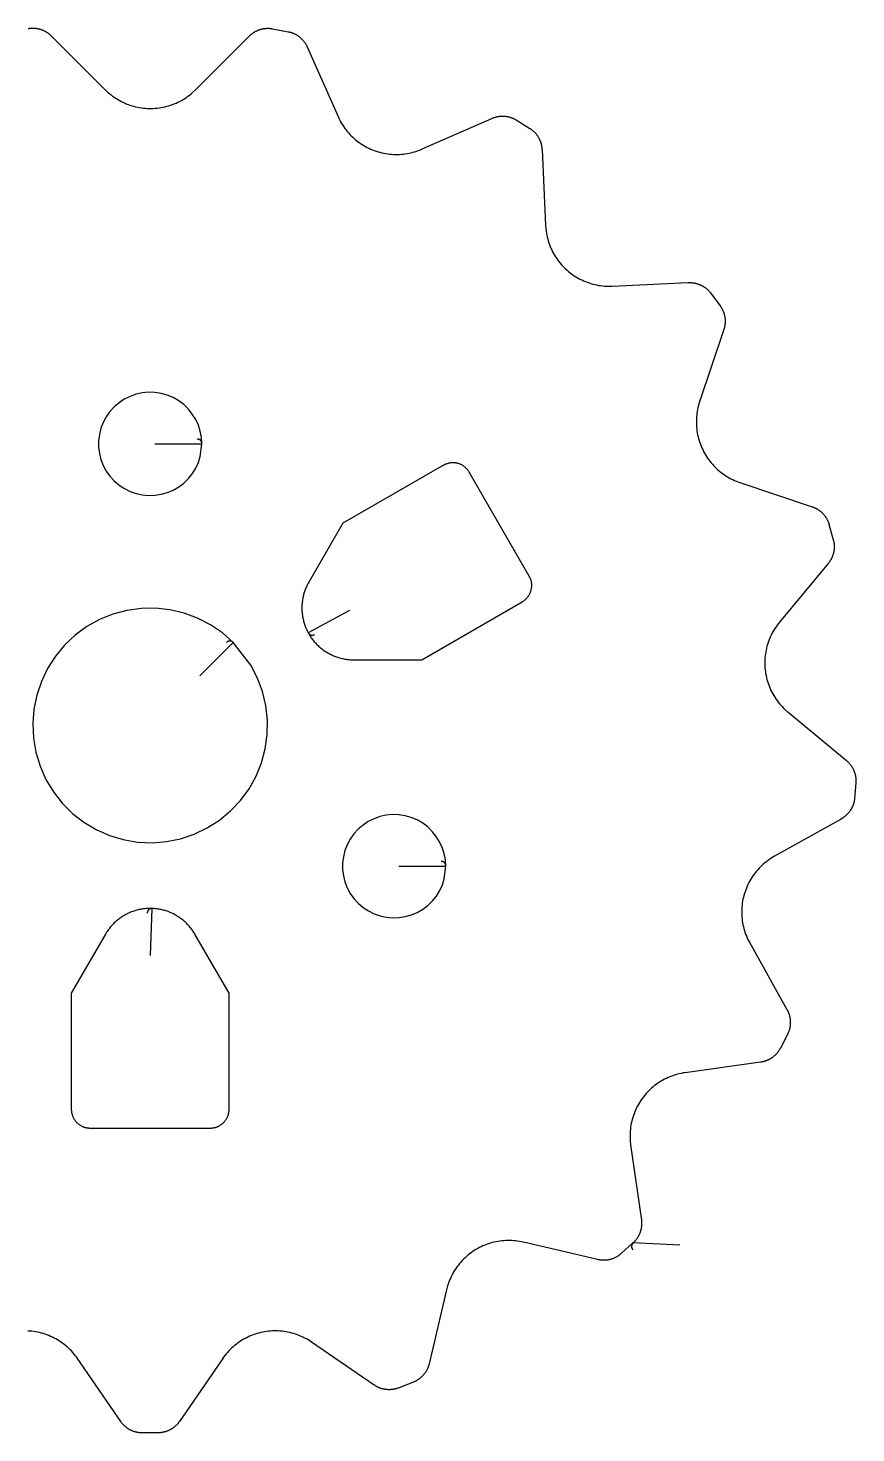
# Model space of a CAD drawing. Extents: x 15 to 767, y 15 to 763.
# Drawn here: x 326 to 767, y 15 to 763 of the extents above; entities that cross this region are included whole.
import ezdxf

# ---------------------------------------------------------------- set-up
doc = ezdxf.new("R2010")
doc.units = 0

msp = doc.modelspace()

# ---------------------------------------------------------------- linework, layer by layer
at = {"layer": 'Layer 0', "color": 5}
for p, q in [((338.100006, 759.299988), (366.799988, 730.599976)), ((414.899994, 730.5), (443.600006, 759.200012)), ((455.899994, 763.099976), (464.299988, 761.5)), ((474.399994, 753.400024), (490.799988, 716.299988)), ((535.599976, 699), (572.700012, 715.299988)), ((585.599976, 714.5), (592.900024, 710)), ((599.400024, 698.799988), (601.299988, 658.299988)), ((636.799988, 625.900024), (677.299988, 627.799988)), ((689.099976, 622.400024), (694.200012, 615.5)), ((696.200012, 602.799988), (683.299988, 564.299988)), ((393.299988, 541.900024), (418.299988, 541.900024)), ((546.900024, 530.5), (493.399994, 499.700012)), ((592.599976, 471.399994), (560.599976, 526.900024)), ((704.799988, 521.299988), (743.200012, 508.399994)), ((493.399994, 499.700012), (475.200012, 468.200012)), ((752.200012, 499.100006), (754.5, 490.799988)), ((751.799988, 478.200012), (725.900024, 447)), ((535.400024, 426.899994), (588.900024, 457.799988)), ((496.899994, 453.200012), (474.899994, 441.299988)), ((417.299988, 418.399994), (435, 436.100006)), ((499.100006, 426.899994), (535.400024, 426.899994)), ((730.299988, 399.100006), (761.5, 373.200012)), ((766.5, 361.299988), (765.799988, 352.799988)), ((758.599976, 342), (723.200012, 322.200012)), ((523.200012, 316.899994), (548.200012, 316.899994)), ((390.899994, 269.399994), (391.799988, 294.399994)), ((367, 280.700012), (348.799988, 249.199997)), ((432.799988, 249.199997), (414.600006, 280.700012)), ((710, 276), (729.799988, 240.600006)), ((348.799988, 249.199997), (348.799988, 187.399994)), ((432.799988, 187.399994), (432.799988, 249.199997)), ((730.200012, 227.600006), (726.299988, 220)), ((715.799988, 212.5), (675.599976, 206.899994)), ((358.799988, 177.399994), (422.799988, 177.399994)), ((646.599976, 168.5), (652.299988, 128.300003)), ((629, 107.300003), (589.5, 116.599998)), ((647.799988, 116.300003), (641.5, 110.5)), ((672.799988, 115.099998), (647.799988, 116.300003)), ((548.599976, 91.300003), (539.299988, 51.799999)), ((510.100006, 40.5), (476.600006, 63.400002)), ((375.100006, 21.1), (352.100006, 54.599998)), ((429.399994, 54.599998), (406.399994, 21.1)), ((530.900024, 42), (522.900024, 38.900002)), ((395, 15), (386.5, 15))]:
    msp.add_line(p, q, dxfattribs=at)
for points in [[(325.800018, 763.200012), (326.05954, 763.242615), (326.319824, 763.280396), (326.58075, 763.313232), (326.842255, 763.341187), (327.104248, 763.364197), (327.366608, 763.382324), (327.629303, 763.395508), (327.892151, 763.403748), (328.155121, 763.407043), (328.418121, 763.405457), (328.68103, 763.398865), (328.943787, 763.38739), (329.206268, 763.370972), (329.468414, 763.349609), (329.730072, 763.323303), (329.991241, 763.292114), (330.25174, 763.256042), (330.511536, 763.215088), (330.770508, 763.16925), (331.028564, 763.118591), (331.285645, 763.063049), (331.541626, 763.002686), (331.796417, 762.937561), (332.049957, 762.867676), (332.302155, 762.792969), (332.552887, 762.713623), (332.802063, 762.629517), (333.049652, 762.540833), (333.295502, 762.447449), (333.539581, 762.349487), (333.781769, 762.246948), (334.022003, 762.139893), (334.260162, 762.02832), (334.496185, 761.912292), (334.730011, 761.79187), (334.961517, 761.667114), (335.190643, 761.538025), (335.417297, 761.404602), (335.641418, 761.266968), (335.862915, 761.125183), (336.081696, 760.979248), (336.297699, 760.829224), (336.510864, 760.675171), (336.7211, 760.517151), (336.928314, 760.355225), (337.132477, 760.189392), (337.333466, 760.019775), (337.53125, 759.846436), (337.725739, 759.669373), (338.104553, 759.304565)], [(443.599976, 759.200012), (443.787598, 759.384155), (443.978638, 759.564697), (444.173035, 759.741638), (444.370728, 759.914917), (444.571625, 760.084473), (444.775696, 760.250183), (444.982819, 760.412048), (445.192963, 760.570007), (445.406006, 760.723999), (445.621918, 760.873962), (445.840607, 761.019836), (446.062012, 761.16156), (446.286011, 761.299133), (446.512573, 761.432434), (446.741608, 761.561462), (446.972992, 761.686218), (447.206696, 761.80658), (447.442627, 761.922546), (447.680695, 762.034058), (447.920776, 762.141052), (448.162872, 762.24353), (448.40683, 762.341492), (448.652588, 762.434814), (448.900055, 762.523499), (449.149139, 762.607544), (449.39975, 762.68689), (449.651825, 762.761475), (449.905243, 762.83136), (450.159912, 762.896484), (450.415771, 762.956787), (450.672729, 763.012268), (450.930695, 763.062927), (451.189545, 763.108765), (451.449219, 763.149719), (451.709595, 763.185791), (451.970642, 763.216919), (452.232178, 763.243225), (452.494202, 763.264526), (452.756561, 763.280945), (453.019196, 763.29248), (453.281982, 763.299011), (453.544861, 763.300659), (453.807709, 763.297363), (454.070465, 763.289124), (454.333008, 763.27594), (454.595276, 763.257813), (454.857147, 763.234802), (455.11853, 763.206848), (455.379333, 763.174011), (455.898895, 763.093689)], [(464.300018, 761.500061), (464.558411, 761.446594), (464.815765, 761.388245), (465.07196, 761.325073), (465.326935, 761.257019), (465.580566, 761.184204), (465.832764, 761.106567), (466.083466, 761.024231), (466.33255, 760.937134), (466.579956, 760.845337), (466.825592, 760.748901), (467.069366, 760.647888), (467.311157, 760.542236), (467.550934, 760.432007), (467.788574, 760.317322), (468.024017, 760.19812), (468.257141, 760.074524), (468.487915, 759.946533), (468.716217, 759.814209), (468.941956, 759.677612), (469.1651, 759.536743), (469.385529, 759.391663), (469.60318, 759.242493), (469.817993, 759.089172), (470.029846, 758.931885), (470.238708, 758.77063), (470.444458, 758.605408), (470.647064, 758.43634), (470.846466, 758.263489), (471.042542, 758.086853), (471.235229, 757.906616), (471.4245, 757.722717), (471.61026, 757.535278), (471.792419, 757.344421), (471.970978, 757.150085), (472.145813, 756.952454), (472.316864, 756.751526), (472.4841, 756.547424), (472.647461, 756.34021), (472.806885, 756.129883), (472.96228, 755.916626), (473.113617, 755.7005), (473.260864, 755.481506), (473.403931, 755.259766), (473.542786, 755.0354), (473.677399, 754.808411), (473.807678, 754.578918), (473.933594, 754.347046), (474.055115, 754.112793), (474.17218, 753.876282), (474.392792, 753.396912)], [(366.799957, 730.599976), (367.551514, 729.871155), (368.325134, 729.16571), (369.120026, 728.484436), (369.935486, 727.82782), (370.770721, 727.196594), (371.624939, 726.59137), (372.497345, 726.012634), (373.387115, 725.460938), (374.293427, 724.936829), (375.215393, 724.440857), (376.152161, 723.973389), (377.102844, 723.534912), (378.066559, 723.125854), (379.042358, 722.746582), (380.029358, 722.397461), (381.026642, 722.078857), (382.033203, 721.790955), (383.048157, 721.53418), (384.070496, 721.308655), (385.099274, 721.114624), (386.133545, 720.952332), (387.172302, 720.821838), (388.2146, 720.723328), (389.259399, 720.656921), (390.305786, 720.622559), (391.352692, 720.620422), (392.3992, 720.650391), (393.444275, 720.712524), (394.486969, 720.806702), (395.526245, 720.932861), (396.561188, 721.090881), (397.590759, 721.280579), (398.614044, 721.501892), (399.630035, 721.754456), (400.637817, 722.038147), (401.636383, 722.3526), (402.624817, 722.697632), (403.602203, 723.072876), (404.567596, 723.477905), (405.520081, 723.912415), (406.458801, 724.375977), (407.382813, 724.868164), (408.29129, 725.388489), (409.18335, 725.936462), (410.058136, 726.511597), (410.914886, 727.113281), (411.752716, 727.741028), (412.570892, 728.394226), (413.368622, 729.072266), (414.899719, 730.500122)], [(490.800018, 716.299988), (491.238953, 715.350403), (491.706879, 714.414795), (492.203339, 713.494019), (492.727905, 712.588928), (493.280029, 711.700378), (493.859192, 710.829224), (494.464874, 709.976318), (495.096497, 709.142395), (495.753448, 708.328308), (496.43512, 707.53479), (497.140869, 706.762573), (497.869995, 706.012451), (498.621857, 705.285095), (499.395752, 704.581238), (500.190887, 703.901428), (501.006561, 703.246399), (501.841949, 702.616821), (502.69635, 702.013184), (503.568878, 701.436096), (504.45874, 700.886108), (505.365082, 700.363708), (506.287048, 699.869446), (507.223785, 699.403748), (508.174408, 698.967102), (509.138, 698.559814), (510.113647, 698.182373), (511.100433, 697.835144), (512.097412, 697.518372), (513.103699, 697.232422), (514.118286, 696.977539), (515.140198, 696.753967), (516.168518, 696.561951), (517.202271, 696.401611), (518.240479, 696.273071), (519.282104, 696.176575), (520.326233, 696.112122), (521.371887, 696.079834), (522.417969, 696.079651), (523.463562, 696.111633), (524.507751, 696.175781), (525.549377, 696.271973), (526.587646, 696.400146), (527.621399, 696.560181), (528.64978, 696.751953), (529.671814, 696.97522), (530.686462, 697.229797), (531.69281, 697.515442), (532.689941, 697.831909), (533.676819, 698.178833), (535.616333, 698.962952)], [(572.700012, 715.299988), (572.941772, 715.404968), (573.185486, 715.50531), (573.43103, 715.601135), (573.678345, 715.692261), (573.927368, 715.778748), (574.177917, 715.860535), (574.429993, 715.937561), (574.683411, 716.009888), (574.938232, 716.077393), (575.194214, 716.140137), (575.451355, 716.197998), (575.709534, 716.251038), (575.968689, 716.299194), (576.228638, 716.342529), (576.489441, 716.38092), (576.750854, 716.414368), (577.012878, 716.442932), (577.275391, 716.466553), (577.538269, 716.485229), (577.801514, 716.498962), (578.064941, 716.507751), (578.328491, 716.511597), (578.592041, 716.510437), (578.85553, 716.504395), (579.118896, 716.493347), (579.381958, 716.477356), (579.644714, 716.45636), (579.907043, 716.430481), (580.168762, 716.399719), (580.429932, 716.363953), (580.690369, 716.323303), (580.949951, 716.277771), (581.208679, 716.227417), (581.46637, 716.172119), (581.723022, 716.112061), (581.978455, 716.047119), (582.232666, 715.977417), (582.485474, 715.902954), (582.736877, 715.82373), (582.986694, 715.739807), (583.234924, 715.651184), (583.481445, 715.557922), (583.726196, 715.460022), (583.968994, 715.357544), (584.2099, 715.250488), (584.448669, 715.138977), (584.685364, 715.022949), (584.9198, 714.902527), (585.151917, 714.777649), (585.609009, 714.515015)], [(592.900024, 709.999939), (593.121216, 709.856445), (593.339661, 709.70874), (593.555298, 709.557007), (593.768005, 709.401184), (593.977722, 709.241394), (594.184387, 709.077698), (594.388, 708.910095), (594.588318, 708.738708), (594.785461, 708.563538), (594.979187, 708.384705), (595.169556, 708.202271), (595.356445, 708.016296), (595.539795, 707.826782), (595.719482, 707.63385), (595.895569, 707.437561), (596.067871, 707.238037), (596.23645, 707.035217), (596.401123, 706.829346), (596.56189, 706.620361), (596.718689, 706.408325), (596.87146, 706.193481), (597.020142, 705.975708), (597.164734, 705.755188), (597.305115, 705.531982), (597.441284, 705.306213), (597.57312, 705.077881), (597.700684, 704.847107), (597.823792, 704.613953), (597.942566, 704.37854), (598.056824, 704.14093), (598.166626, 703.901184), (598.271851, 703.659424), (598.372498, 703.41571), (598.468567, 703.170166), (598.559998, 702.922852), (598.646729, 702.673828), (598.728699, 702.423279), (598.805969, 702.171143), (598.878479, 701.917664), (598.946167, 701.662842), (599.009094, 701.406799), (599.067139, 701.149597), (599.1203, 700.891296), (599.16864, 700.632141), (599.212036, 700.372009), (599.250549, 700.111206), (599.284119, 699.84967), (599.312805, 699.587585), (599.336487, 699.324951), (599.368958, 698.798645)], [(601.299927, 658.300049), (601.365173, 657.255737), (601.462463, 656.213928), (601.591797, 655.175537), (601.75293, 654.141663), (601.94574, 653.113281), (602.170166, 652.091248), (602.425842, 651.076599), (602.712585, 650.070313), (603.03009, 649.073303), (603.378113, 648.086487), (603.756348, 647.110901), (604.164368, 646.147339), (604.601807, 645.196838), (605.068237, 644.260193), (605.563232, 643.338318), (606.086365, 642.432129), (606.637085, 641.542419), (607.214905, 640.670044), (607.819275, 639.815918), (608.449585, 638.980713), (609.105286, 638.165283), (609.785706, 637.370361), (610.490295, 636.596802), (611.218262, 635.845215), (611.969055, 635.116333), (612.741882, 634.41095), (613.536011, 633.729614), (614.350708, 633.072998), (615.185181, 632.441711), (616.038696, 631.836426), (616.9104, 631.257629), (617.7995, 630.705933), (618.705139, 630.181824), (619.626404, 629.685791), (620.562561, 629.218262), (621.512573, 628.779785), (622.475647, 628.370728), (623.450867, 627.991394), (624.437256, 627.642273), (625.433899, 627.323608), (626.43988, 627.035767), (627.454224, 626.778931), (628.476013, 626.553467), (629.504211, 626.359436), (630.537903, 626.197144), (631.576111, 626.066711), (632.617859, 625.968262), (633.662048, 625.901794), (634.707886, 625.867554), (636.80011, 625.895447)], [(677.299988, 627.800049), (677.564087, 627.81073), (677.828308, 627.816467), (678.09259, 627.8172), (678.356812, 627.812988), (678.620972, 627.803772), (678.884888, 627.789551), (679.148438, 627.770386), (679.411682, 627.746277), (679.674316, 627.717163), (679.936401, 627.683167), (680.197815, 627.644165), (680.458435, 627.600281), (680.718201, 627.551453), (680.97699, 627.497742), (681.23468, 627.439209), (681.491272, 627.375793), (681.746582, 627.307556), (682.00061, 627.234497), (682.253174, 627.156738), (682.504211, 627.074158), (682.753662, 626.986877), (683.001465, 626.894897), (683.247437, 626.798279), (683.491577, 626.697021), (683.733765, 626.591187), (683.973877, 626.480835), (684.211914, 626.365967), (684.447693, 626.246582), (684.681213, 626.122803), (684.912354, 625.99469), (685.141052, 625.862183), (685.367188, 625.725403), (685.590698, 625.584412), (685.811523, 625.439209), (686.029602, 625.289856), (686.244812, 625.136414), (686.457031, 624.978943), (686.666321, 624.817505), (686.872498, 624.652161), (687.0755, 624.482971), (687.27533, 624.309937), (687.471802, 624.13324), (687.664917, 623.95282), (687.854614, 623.768799), (688.040833, 623.581238), (688.22345, 623.390198), (688.402466, 623.19574), (688.577759, 622.997925), (688.749268, 622.796875), (689.080811, 622.385193)], [(694.200073, 615.5), (694.353149, 615.287415), (694.502258, 615.072021), (694.647339, 614.853821), (694.78833, 614.632996), (694.92511, 614.409546), (695.057739, 614.183594), (695.186096, 613.9552), (695.310181, 613.724487), (695.429932, 613.491455), (695.545288, 613.256226), (695.65625, 613.01886), (695.762756, 612.779541), (695.864746, 612.538208), (695.962219, 612.294983), (696.055176, 612.050049), (696.143494, 611.803406), (696.227173, 611.555115), (696.306274, 611.305359), (696.380615, 611.054138), (696.450256, 610.801575), (696.515198, 610.547729), (696.575378, 610.292786), (696.630798, 610.036682), (696.681396, 609.779663), (696.727173, 609.521667), (696.768127, 609.262939), (696.80426, 609.003418), (696.835571, 608.743286), (696.861938, 608.482666), (696.883484, 608.221558), (696.900146, 607.960083), (696.911865, 607.698364), (696.918762, 607.436462), (696.920715, 607.174438), (696.917786, 606.912476), (696.909973, 606.650635), (696.897278, 606.388916), (696.879639, 606.127502), (696.857178, 605.866516), (696.829834, 605.605957), (696.797607, 605.345947), (696.760559, 605.086548), (696.718628, 604.827942), (696.671875, 604.57019), (696.620361, 604.313293), (696.564026, 604.057434), (696.50293, 603.802673), (696.437073, 603.549072), (696.366455, 603.296753), (696.211243, 602.796326)], [(418.299988, 541.927551), (418.088165, 545.306763), (417.462677, 548.634338), (416.433014, 551.859863), (415.014801, 554.934326), (413.229492, 557.811279), (411.104187, 560.44696), (408.671082, 562.801575), (405.967072, 564.839294), (403.033142, 566.529297), (399.913788, 567.845886), (396.65625, 568.769226), (393.309967, 569.285217), (389.925629, 569.386108), (386.554535, 569.070313), (383.247772, 568.342712), (380.055542, 567.214172), (377.026154, 565.701965), (374.205566, 563.828918), (371.636566, 561.623413), (369.358032, 559.118958), (367.404541, 556.353516), (365.805695, 553.368896), (364.585754, 550.21051), (363.763184, 546.926086), (363.350464, 543.565491), (363.353851, 540.179626), (363.773285, 536.819885), (364.602448, 533.537109), (365.828705, 530.381104), (367.433502, 527.399719), (369.392548, 524.638184), (371.676086, 522.138306), (374.249512, 519.937988), (377.073822, 518.070557), (380.106232, 516.564392), (383.300751, 515.442322), (386.608948, 514.721252), (389.980652, 514.412231), (393.364807, 514.519897), (396.710083, 515.042603), (399.965759, 515.972473), (403.082458, 517.295349), (406.013, 518.991211), (408.712921, 521.034363), (411.141327, 523.393799), (413.261353, 526.033752), (415.040863, 528.914307), (416.452942, 531.991638), (417.476135, 535.219177), (418.299988, 541.927551)], [(683.299988, 564.299988), (682.986328, 563.302002), (682.703491, 562.294861), (682.451782, 561.279541), (682.231384, 560.256897), (682.04248, 559.227966), (681.885315, 558.193726), (681.760071, 557.155151), (681.666748, 556.11322), (681.60553, 555.068909), (681.576477, 554.023254), (681.579529, 552.977112), (681.614746, 551.931641), (681.682068, 550.887695), (681.781494, 549.846313), (681.912842, 548.808533), (682.076111, 547.775208), (682.270996, 546.747437), (682.497375, 545.726135), (682.755066, 544.71228), (683.043823, 543.706787), (683.363342, 542.710693), (683.713318, 541.724854), (684.093384, 540.750244), (684.503296, 539.787781), (684.942566, 538.838379), (685.410828, 537.902954), (685.907654, 536.982361), (686.432495, 536.077454), (686.984985, 535.189087), (687.564453, 534.318176), (688.17041, 533.465454), (688.802307, 532.631775), (689.459534, 531.817932), (690.141479, 531.024658), (690.847534, 530.252686), (691.576904, 529.502869), (692.329041, 528.775757), (693.103149, 528.072144), (693.898499, 527.392639), (694.714355, 526.737915), (695.549988, 526.108582), (696.404602, 525.505188), (697.277344, 524.928406), (698.167358, 524.378723), (699.073853, 523.856628), (699.996033, 523.362671), (700.932922, 522.897278), (701.883667, 522.460876), (702.847351, 522.053955), (704.809998, 521.329956)], [(418.299988, 541.900024), (418.30191, 541.979004), (418.3013, 542.058044), (418.298248, 542.137024), (418.292664, 542.21582), (418.284607, 542.294434), (418.274078, 542.372742), (418.261047, 542.450684), (418.245605, 542.528198), (418.227692, 542.605164), (418.207397, 542.681519), (418.184662, 542.757202), (418.159576, 542.832092), (418.132111, 542.906189), (418.102325, 542.979431), (418.070251, 543.051636), (418.035919, 543.122803), (417.999329, 543.19281), (417.960571, 543.261719), (417.919647, 543.329285), (417.876617, 543.395569), (417.831512, 543.460449), (417.784393, 543.523865), (417.735291, 543.585754), (417.684235, 543.646118), (417.631317, 543.704773), (417.576569, 543.76178), (417.52005, 543.816956), (417.461823, 543.870422), (417.401917, 543.921936), (417.340424, 543.971558), (417.277405, 544.019226), (417.212921, 544.06488), (417.147003, 544.108459), (417.079742, 544.149963), (417.0112, 544.18927), (416.941467, 544.22644), (416.870605, 544.261353), (416.798645, 544.294067), (416.725708, 544.324463), (416.651855, 544.352539), (416.577148, 544.378235), (416.501648, 544.401611), (416.425446, 544.422546), (416.348633, 544.441101), (416.271301, 544.457214), (416.193451, 544.470886), (416.115234, 544.482056), (416.036713, 544.490784), (415.957916, 544.497009), (415.799988, 544.502014)], [(560.600037, 526.900024), (560.441101, 527.163879), (560.274048, 527.422729), (560.09906, 527.67627), (559.916321, 527.924316), (559.725952, 528.166565), (559.528259, 528.402771), (559.323242, 528.632751), (559.111267, 528.856323), (558.892456, 529.073181), (558.667053, 529.283142), (558.435242, 529.486023), (558.197266, 529.681641), (557.953308, 529.869812), (557.703674, 530.050354), (557.448608, 530.223022), (557.188232, 530.387756), (556.922913, 530.544373), (556.652893, 530.692627), (556.378418, 530.83252), (556.099731, 530.963806), (555.817078, 531.086365), (555.530823, 531.200195), (555.24115, 531.305054), (554.948364, 531.400879), (554.652771, 531.487671), (554.354614, 531.565186), (554.054199, 531.633484), (553.751831, 531.692383), (553.447754, 531.741943), (553.142334, 531.782043), (552.835815, 531.812683), (552.528442, 531.833801), (552.220581, 531.845398), (551.912537, 531.847473), (551.604553, 531.840027), (551.296936, 531.822998), (550.990051, 531.796448), (550.684082, 531.760437), (550.379395, 531.714966), (550.076233, 531.660095), (549.774963, 531.595825), (549.475769, 531.522278), (549.179077, 531.439514), (548.88501, 531.347595), (548.593994, 531.246582), (548.306213, 531.136658), (548.021973, 531.017883), (547.741516, 530.89032), (547.46521, 530.75415), (546.925842, 530.456482)], [(743.200073, 508.400024), (743.449951, 508.314728), (743.698181, 508.224762), (743.944641, 508.130096), (744.189331, 508.030823), (744.432068, 507.926971), (744.672791, 507.818542), (744.911438, 507.705627), (745.147888, 507.588196), (745.382141, 507.466339), (745.614014, 507.340118), (745.843506, 507.209503), (746.070496, 507.074615), (746.294861, 506.935486), (746.516602, 506.792114), (746.735535, 506.644623), (746.951721, 506.493011), (747.164978, 506.337372), (747.375305, 506.177704), (747.58252, 506.01413), (747.786682, 505.84668), (747.98761, 505.675415), (748.185303, 505.500397), (748.379639, 505.321655), (748.570557, 505.139313), (748.758057, 504.953369), (748.941956, 504.763977), (749.122314, 504.571106), (749.29895, 504.374878), (749.471863, 504.175385), (749.641052, 503.972656), (749.806335, 503.766754), (749.967712, 503.5578), (750.125122, 503.345825), (750.278503, 503.13092), (750.427795, 502.913177), (750.572998, 502.692657), (750.713989, 502.469421), (750.850769, 502.243591), (750.983276, 502.015198), (751.111389, 501.784363), (751.235229, 501.551147), (751.354553, 501.315643), (751.469482, 501.077942), (751.579895, 500.838104), (751.685791, 500.596222), (751.787048, 500.352417), (751.883728, 500.10672), (751.975769, 499.859253), (752.06311, 499.610107), (752.223694, 499.107056)], [(754.5, 490.799988), (754.567017, 490.546082), (754.629272, 490.290985), (754.686768, 490.03476), (754.73938, 489.777496), (754.787231, 489.519287), (754.830139, 489.260223), (754.868286, 489.000397), (754.901489, 488.739929), (754.92981, 488.478851), (754.953186, 488.217316), (754.97168, 487.955383), (754.985291, 487.693146), (754.993958, 487.430695), (754.997681, 487.168121), (754.996521, 486.905518), (754.990417, 486.643005), (754.97937, 486.380646), (754.96344, 486.11853), (754.942566, 485.85675), (754.916748, 485.595428), (754.886108, 485.334625), (754.850525, 485.074463), (754.81012, 484.815002), (754.764832, 484.556335), (754.714661, 484.298584), (754.659729, 484.041809), (754.599915, 483.786102), (754.5354, 483.531555), (754.466064, 483.27829), (754.392029, 483.026367), (754.313232, 482.775848), (754.229797, 482.526886), (754.141663, 482.27951), (754.04895, 482.033844), (753.951599, 481.789948), (753.849731, 481.547913), (753.743286, 481.307861), (753.632385, 481.069824), (753.517029, 480.833923), (753.397278, 480.60022), (753.273193, 480.368805), (753.144775, 480.139771), (753.012085, 479.913147), (752.875122, 479.689087), (752.734009, 479.467621), (752.588806, 479.248871), (752.439453, 479.032837), (752.286133, 478.819672), (752.128845, 478.609436), (751.80249, 478.197937)], [(475.199982, 468.200012), (474.930817, 467.719391), (474.671326, 467.233459), (474.4216, 466.742462), (474.181732, 466.246552), (473.951843, 465.745941), (473.731995, 465.240845), (473.522308, 464.731445), (473.322815, 464.217957), (473.133667, 463.700592), (472.954895, 463.179535), (472.78656, 462.655029), (472.628754, 462.127228), (472.481537, 461.596405), (472.344971, 461.062744), (472.219086, 460.526459), (472.103973, 459.987732), (471.999634, 459.446838), (471.906128, 458.903961), (471.823517, 458.359344), (471.751801, 457.813141), (471.69101, 457.265656), (471.641205, 456.717041), (471.602356, 456.167542), (471.574493, 455.617371), (471.557678, 455.066772), (471.551849, 454.51593), (471.557037, 453.965088), (471.573242, 453.414459), (471.600433, 452.864258), (471.638641, 452.314728), (471.687836, 451.766052), (471.747986, 451.218475), (471.819061, 450.672211), (471.901062, 450.127472), (471.993927, 449.584503), (472.097626, 449.043488), (472.212128, 448.504639), (472.337402, 447.968201), (472.473358, 447.434387), (472.619965, 446.903381), (472.777161, 446.375427), (472.944855, 445.850708), (473.123047, 445.329437), (473.311615, 444.811859), (473.510468, 444.298126), (473.719574, 443.788513), (473.938843, 443.283142), (474.168152, 442.782288), (474.40744, 442.286102), (474.915588, 441.308502)], [(588.900024, 457.800018), (589.164124, 457.957214), (589.423279, 458.122437), (589.677246, 458.295532), (589.925781, 458.476288), (590.168701, 458.664612), (590.405701, 458.86026), (590.636597, 459.06308), (590.861206, 459.272858), (591.079285, 459.489441), (591.290588, 459.712585), (591.494995, 459.942108), (591.692261, 460.177795), (591.882263, 460.419373), (592.064697, 460.666687), (592.239502, 460.919464), (592.406494, 461.17749), (592.565552, 461.440491), (592.716431, 461.708252), (592.859009, 461.980499), (592.993225, 462.256989), (593.118896, 462.537445), (593.235962, 462.821625), (593.344177, 463.109253), (593.443604, 463.400085), (593.534058, 463.693817), (593.615479, 463.990173), (593.687805, 464.288879), (593.750916, 464.589661), (593.80481, 464.892242), (593.849426, 465.19632), (593.884644, 465.501648), (593.910522, 465.807892), (593.927063, 466.114777), (593.934143, 466.422028), (593.931824, 466.72937), (593.920105, 467.036469), (593.898987, 467.343079), (593.868469, 467.648895), (593.828613, 467.953644), (593.779419, 468.257019), (593.721008, 468.558777), (593.65332, 468.858551), (593.576538, 469.156158), (593.490662, 469.451233), (593.395752, 469.743561), (593.291992, 470.032867), (593.179382, 470.318817), (593.058044, 470.601196), (592.928162, 470.879761), (592.643127, 471.424255)], [(435, 436.100037), (429.233307, 441.196686), (422.884033, 445.546051), (416.04837, 449.082184), (408.829987, 451.751526), (401.338287, 453.51355), (393.686829, 454.341583), (385.991608, 454.223053), (378.369293, 453.15979), (370.935394, 451.167877), (363.802643, 448.277557), (357.079132, 444.532562), (350.866791, 439.989746), (345.259796, 434.717926), (340.34314, 428.797028), (336.191376, 422.316833), (332.867401, 415.375519), (330.421661, 408.078369), (328.891174, 400.53595), (328.299133, 392.86261), (328.654572, 385.174713), (329.952057, 377.588745), (332.171967, 370.219696), (335.280579, 363.179352), (339.230835, 356.574341), (343.962799, 350.504852), (349.404785, 345.062866), (355.474274, 340.330872), (362.079285, 336.380615), (369.11969, 333.272003), (376.488708, 331.052094), (384.074707, 329.754608), (391.762634, 329.39917), (399.435974, 329.991211), (406.978394, 331.521698), (414.275574, 333.967499), (421.216888, 337.291473), (427.697113, 341.443268), (433.618011, 346.359924), (438.889801, 351.966949), (443.432617, 358.179321), (447.177582, 364.902832), (450.067932, 372.035614), (452.059814, 379.469543), (453.123047, 387.091888), (453.241547, 394.787109), (452.413452, 402.438568), (450.651398, 409.930298), (447.982056, 417.148682), (444.445862, 423.984314), (435, 436.100037)], [(725.899963, 447), (725.240051, 446.184723), (724.605652, 445.349487), (723.997253, 444.495056), (723.415527, 443.622314), (722.861023, 442.732025), (722.334167, 441.825043), (721.835571, 440.902283), (721.365723, 439.964569), (720.924927, 439.012787), (720.513733, 438.047882), (720.132507, 437.07077), (719.781555, 436.082336), (719.461304, 435.083588), (719.171997, 434.075409), (718.913879, 433.058777), (718.687256, 432.034698), (718.49231, 431.00412), (718.329285, 429.967987), (718.198242, 428.927338), (718.099365, 427.883148), (718.032715, 426.836395), (717.998413, 425.788086), (717.99646, 424.739227), (718.026855, 423.690796), (718.089539, 422.643829), (718.184509, 421.599243), (718.311646, 420.558136), (718.470825, 419.521393), (718.661865, 418.490082), (718.884705, 417.465149), (719.138977, 416.447601), (719.4245, 415.438324), (719.741028, 414.438385), (720.088257, 413.448639), (720.465881, 412.470093), (720.873474, 411.503662), (721.310608, 410.550262), (721.777039, 409.610809), (722.272156, 408.686157), (722.795593, 407.777222), (723.346802, 406.884857), (723.925232, 406.009949), (724.530396, 405.153259), (725.161682, 404.315643), (725.818542, 403.497894), (726.500244, 402.700806), (727.206238, 401.92511), (727.935791, 401.17157), (728.688293, 400.440887), (730.259033, 399.050812)], [(435.000031, 436.100006), (434.943756, 436.154572), (434.885803, 436.207397), (434.826263, 436.258423), (434.765198, 436.307556), (434.702606, 436.354797), (434.638641, 436.400116), (434.573273, 436.44342), (434.506622, 436.48468), (434.438721, 436.523895), (434.369629, 436.560974), (434.299469, 436.595917), (434.228241, 436.628693), (434.156036, 436.659241), (434.082916, 436.687592), (434.008972, 436.713623), (433.934265, 436.737396), (433.858856, 436.75885), (433.782837, 436.777985), (433.706238, 436.794739), (433.629181, 436.809174), (433.551697, 436.821198), (433.473907, 436.830811), (433.395813, 436.838043), (433.317566, 436.842865), (433.239197, 436.845306), (433.160797, 436.845306), (433.082458, 436.842865), (433.004181, 436.838043), (432.926117, 436.830811), (432.848328, 436.821198), (432.770844, 436.809143), (432.693787, 436.794739), (432.617188, 436.777985), (432.541168, 436.75885), (432.465759, 436.737396), (432.391022, 436.713623), (432.317078, 436.687561), (432.243988, 436.659241), (432.171783, 436.628693), (432.100555, 436.595917), (432.030365, 436.560974), (431.961304, 436.523895), (431.893402, 436.48468), (431.826752, 436.44342), (431.761383, 436.400116), (431.697388, 436.354797), (431.634827, 436.307556), (431.573761, 436.258423), (431.514221, 436.207397), (431.399994, 436.100006)], [(474.899994, 441.299988), (474.937988, 441.232819), (474.978027, 441.16684), (475.020111, 441.102112), (475.064148, 441.038727), (475.110107, 440.976715), (475.157959, 440.916168), (475.207642, 440.857117), (475.259125, 440.799622), (475.312378, 440.743744), (475.36731, 440.689514), (475.423889, 440.637024), (475.482056, 440.586273), (475.541748, 440.537354), (475.602936, 440.490326), (475.665527, 440.44516), (475.729492, 440.401978), (475.794739, 440.360748), (475.861237, 440.321564), (475.928925, 440.284454), (475.997681, 440.249451), (476.067535, 440.216553), (476.138336, 440.185852), (476.210052, 440.157349), (476.282623, 440.131042), (476.355957, 440.106995), (476.429993, 440.085205), (476.504669, 440.065735), (476.579926, 440.048553), (476.65567, 440.033691), (476.731842, 440.021179), (476.80835, 440.011017), (476.885132, 440.003204), (476.962128, 439.997772), (477.039246, 439.99472), (477.116425, 439.994049), (477.193573, 439.995728), (477.27066, 439.999817), (477.347565, 440.006256), (477.424255, 440.015045), (477.50061, 440.026215), (477.576599, 440.039734), (477.652161, 440.055573), (477.727173, 440.07373), (477.801575, 440.094208), (477.875336, 440.116943), (477.948364, 440.141937), (478.020569, 440.169189), (478.091919, 440.198639), (478.162323, 440.230286), (478.300018, 440.299988)], [(474.900024, 441.299988), (475.181427, 440.792999), (475.473419, 440.292053), (475.775909, 439.797394), (476.088776, 439.309204), (476.411835, 438.827698), (476.744995, 438.353119), (477.088043, 437.885651), (477.440887, 437.425537), (477.803345, 436.972961), (478.175262, 436.528107), (478.556458, 436.091187), (478.946808, 435.662415), (479.346069, 435.241943), (479.75412, 434.829987), (480.170746, 434.426697), (480.595795, 434.032318), (481.029022, 433.646942), (481.470306, 433.270813), (481.919403, 432.904022), (482.376129, 432.546814), (482.840302, 432.19931), (483.311676, 431.861633), (483.79007, 431.533966), (484.275238, 431.216492), (484.766998, 430.909271), (485.265137, 430.612488), (485.769409, 430.326263), (486.279602, 430.050751), (486.795471, 429.786011), (487.316833, 429.532227), (487.843384, 429.28949), (488.374969, 429.057892), (488.911316, 428.837524), (489.452148, 428.62854), (489.997284, 428.430969), (490.546478, 428.244965), (491.099457, 428.070526), (491.656006, 427.907806), (492.21582, 427.756836), (492.778717, 427.617706), (493.344421, 427.490479), (493.912659, 427.375183), (494.483246, 427.271881), (495.055847, 427.180634), (495.630249, 427.101471), (496.206177, 427.034424), (496.783417, 426.979523), (497.361664, 426.936798), (497.940704, 426.906281), (499.100006, 426.881836)], [(761.5, 373.200012), (761.700439, 373.030029), (761.897705, 372.856323), (762.091553, 372.678894), (762.282104, 372.497864), (762.469177, 372.313232), (762.65271, 372.125122), (762.832642, 371.933594), (763.008972, 371.738678), (763.18158, 371.540466), (763.350403, 371.33905), (763.515381, 371.134491), (763.676514, 370.926819), (763.833618, 370.716156), (763.986755, 370.502563), (764.135864, 370.286133), (764.280823, 370.066895), (764.421631, 369.844971), (764.558228, 369.620453), (764.690552, 369.393372), (764.818542, 369.163818), (764.9422, 368.931915), (765.061462, 368.697693), (765.17627, 368.461273), (765.286621, 368.222748), (765.392395, 367.982147), (765.493652, 367.739624), (765.590271, 367.495209), (765.682312, 367.249023), (765.769653, 367.00116), (765.852295, 366.751648), (765.930237, 366.500641), (766.003357, 366.24823), (766.071777, 365.994446), (766.135376, 365.739441), (766.194092, 365.483276), (766.248047, 365.226044), (766.297058, 364.967834), (766.341248, 364.708771), (766.380493, 364.448883), (766.414856, 364.188324), (766.444214, 363.927155), (766.46875, 363.665466), (766.488281, 363.403381), (766.502869, 363.140961), (766.512451, 362.878326), (766.517151, 362.61554), (766.516846, 362.352722), (766.511597, 362.089966), (766.501343, 361.827332), (766.466003, 361.302917)], [(765.800049, 352.799988), (765.769165, 352.537384), (765.733398, 352.275421), (765.692627, 352.014191), (765.646912, 351.753754), (765.596313, 351.494263), (765.540771, 351.235748), (765.480408, 350.978333), (765.415161, 350.722107), (765.345093, 350.467163), (765.270203, 350.213593), (765.190552, 349.961456), (765.106079, 349.710907), (765.016968, 349.461975), (764.923096, 349.214783), (764.824646, 348.969421), (764.721497, 348.725952), (764.613831, 348.484497), (764.501526, 348.245087), (764.384827, 348.007874), (764.26355, 347.772888), (764.137939, 347.540253), (764.007935, 347.310028), (763.873535, 347.082306), (763.734924, 346.857178), (763.592041, 346.634674), (763.445007, 346.414948), (763.293823, 346.198029), (763.13855, 345.984009), (762.979309, 345.772949), (762.81604, 345.564972), (762.648926, 345.360107), (762.477905, 345.158417), (762.303162, 344.960022), (762.124695, 344.764954), (761.942505, 344.573303), (761.756775, 344.385132), (761.567505, 344.2005), (761.374817, 344.01947), (761.178711, 343.842133), (760.979248, 343.668549), (760.776611, 343.498749), (760.57074, 343.332794), (760.361816, 343.170807), (760.14978, 343.012756), (759.934875, 342.858765), (759.717102, 342.708862), (759.49646, 342.56311), (759.273193, 342.42157), (759.047241, 342.284241), (758.587708, 342.022552)], [(548.200012, 316.92749), (547.988159, 320.306702), (547.362732, 323.634277), (546.333069, 326.859772), (544.914856, 329.934296), (543.129517, 332.811218), (541.004211, 335.44693), (538.571106, 337.801514), (535.867126, 339.839233), (532.933228, 341.529236), (529.813843, 342.845856), (526.556335, 343.769196), (523.210022, 344.285217), (519.825684, 344.386078), (516.45459, 344.070313), (513.147827, 343.342651), (509.955597, 342.214172), (506.926208, 340.701935), (504.105621, 338.828888), (501.536591, 336.623413), (499.258057, 334.118958), (497.304565, 331.353485), (495.70575, 328.368927), (494.485779, 325.21048), (493.663208, 321.926086), (493.250488, 318.565491), (493.253876, 315.179626), (493.673309, 311.819855), (494.502441, 308.537109), (495.728729, 305.381104), (497.333527, 302.39975), (499.292542, 299.638184), (501.57608, 297.138275), (504.149506, 294.937958), (506.973846, 293.070557), (510.006226, 291.564392), (513.200745, 290.442261), (516.508911, 289.721222), (519.880676, 289.412201), (523.264832, 289.519867), (526.610046, 290.042572), (529.865723, 290.972412), (532.982483, 292.295288), (535.913025, 293.99115), (538.612915, 296.034302), (541.041321, 298.393738), (543.161377, 301.033722), (544.940857, 303.914215), (546.352966, 306.991577), (547.37616, 310.219147), (548.200012, 316.92749)], [(723.200012, 322.200012), (722.293213, 321.677795), (721.402954, 321.12793), (720.530029, 320.550903), (719.675293, 319.947235), (718.839539, 319.317566), (718.023621, 318.662445), (717.22821, 317.982513), (716.454163, 317.278412), (715.702087, 316.550812), (714.972839, 315.800385), (714.267029, 315.027863), (713.585327, 314.233978), (712.928467, 313.419464), (712.296936, 312.585114), (711.691406, 311.731689), (711.112427, 310.860046), (710.560608, 309.970978), (710.036438, 309.065369), (709.540344, 308.144012), (709.072876, 307.207825), (708.634521, 306.25769), (708.225586, 305.294495), (707.846497, 304.319183), (707.49762, 303.332642), (707.179321, 302.335846), (706.891846, 301.329681), (706.635498, 300.315186), (706.410461, 299.293243), (706.217102, 298.264862), (706.05542, 297.231018), (705.92572, 296.192719), (705.828003, 295.150879), (705.762451, 294.106537), (705.729065, 293.060669), (705.727905, 292.014252), (705.758972, 290.968323), (705.822266, 289.923828), (705.917664, 288.881775), (706.045105, 287.84317), (706.204468, 286.80899), (706.395569, 285.780182), (706.618347, 284.757751), (706.872437, 283.742676), (707.157715, 282.735901), (707.473816, 281.738403), (707.820496, 280.751099), (708.197449, 279.774933), (708.604248, 278.810852), (709.040527, 277.859741), (710, 276)], [(548.200012, 316.899994), (548.201965, 316.979004), (548.201355, 317.058014), (548.198303, 317.136963), (548.192688, 317.21579), (548.184631, 317.294403), (548.174133, 317.372711), (548.161133, 317.450653), (548.14563, 317.528137), (548.127747, 317.605103), (548.107422, 317.681488), (548.084717, 317.757172), (548.059631, 317.832092), (548.032166, 317.906189), (548.00238, 317.97937), (547.970276, 318.051605), (547.935974, 318.122772), (547.899414, 318.19281), (547.860657, 318.261688), (547.819702, 318.329285), (547.776672, 318.395538), (547.731567, 318.460419), (547.684448, 318.523865), (547.635315, 318.585754), (547.58429, 318.646088), (547.531372, 318.704773), (547.476624, 318.761749), (547.420105, 318.816986), (547.361877, 318.870392), (547.301941, 318.921936), (547.240479, 318.971558), (547.177429, 319.019226), (547.112976, 319.06488), (547.047058, 319.108459), (546.979797, 319.149933), (546.911255, 319.18927), (546.841492, 319.22644), (546.77063, 319.261383), (546.698669, 319.294067), (546.625732, 319.324463), (546.55188, 319.352539), (546.477173, 319.378265), (546.401672, 319.401611), (546.3255, 319.422577), (546.248657, 319.441101), (546.171326, 319.457214), (546.093506, 319.470886), (546.015259, 319.482086), (545.936707, 319.490784), (545.857971, 319.497009), (545.700012, 319.502014)], [(391.799988, 294.399963), (391.216553, 294.415009), (390.632904, 294.417633), (390.049377, 294.407898), (389.466156, 294.385803), (388.883545, 294.351349), (388.301788, 294.304504), (387.721161, 294.245361), (387.141907, 294.17392), (386.564301, 294.09021), (385.988617, 293.994263), (385.41507, 293.886139), (384.843964, 293.765869), (384.275543, 293.633514), (383.710052, 293.489136), (383.147736, 293.332794), (382.588867, 293.164551), (382.033722, 292.984497), (381.482483, 292.792725), (380.935455, 292.589294), (380.392853, 292.374298), (379.854919, 292.147858), (379.32193, 291.910065), (378.794098, 291.661011), (378.271698, 291.400818), (377.754883, 291.129608), (377.243958, 290.847504), (376.739136, 290.554626), (376.240631, 290.251099), (375.748688, 289.937073), (375.263489, 289.612701), (374.785309, 289.278076), (374.314301, 288.933411), (373.850739, 288.578827), (373.394775, 288.214508), (372.946655, 287.840576), (372.506561, 287.457245), (372.074707, 287.064667), (371.651276, 286.662994), (371.23645, 286.252441), (370.830414, 285.833191), (370.43338, 285.405426), (370.045502, 284.96933), (369.666962, 284.525116), (369.297913, 284.072968), (368.938568, 283.613068), (368.58902, 283.145691), (368.249481, 282.67099), (367.920074, 282.189178), (367.600983, 281.700531), (366.994171, 280.703369)], [(391.799988, 294.399963), (391.721893, 294.398804), (391.643829, 294.395294), (391.565948, 294.389435), (391.488251, 294.381226), (391.410858, 294.370697), (391.333801, 294.357849), (391.257172, 294.342682), (391.18103, 294.325226), (391.105438, 294.305481), (391.030487, 294.283508), (390.956238, 294.259247), (390.882721, 294.232788), (390.810059, 294.204163), (390.738281, 294.173309), (390.66745, 294.14035), (390.597656, 294.105286), (390.528961, 294.068115), (390.461395, 294.0289), (390.39502, 293.987701), (390.329926, 293.944489), (390.266174, 293.899353), (390.203796, 293.852325), (390.142853, 293.803467), (390.083435, 293.752777), (390.025543, 293.700317), (389.969238, 293.646149), (389.914612, 293.590332), (389.861664, 293.532867), (389.810486, 293.473877), (389.761108, 293.41333), (389.713562, 293.351349), (389.667908, 293.287994), (389.624146, 293.223267), (389.582367, 293.157257), (389.542603, 293.090027), (389.504883, 293.021606), (389.469208, 292.952118), (389.435638, 292.881592), (389.404205, 292.810059), (389.374969, 292.73764), (389.34787, 292.664368), (389.323029, 292.590302), (389.300385, 292.515533), (389.280029, 292.440125), (389.261932, 292.364136), (389.246124, 292.287628), (389.232635, 292.210693), (389.221466, 292.133362), (389.212616, 292.055756), (389.201904, 291.899902)], [(414.600006, 280.699982), (414.322357, 281.168091), (414.035461, 281.630646), (413.739502, 282.087433), (413.43457, 282.538269), (413.120758, 282.982971), (412.798248, 283.421417), (412.467102, 283.853363), (412.127472, 284.278687), (411.77948, 284.697205), (411.423309, 285.108765), (411.059052, 285.513184), (410.686859, 285.910309), (410.306885, 286.300018), (409.919281, 286.682129), (409.5242, 287.056488), (409.121765, 287.422943), (408.712189, 287.781403), (408.295593, 288.131653), (407.872131, 288.473633), (407.442017, 288.807129), (407.005371, 289.13208), (406.562378, 289.448303), (406.11322, 289.755737), (405.658081, 290.054199), (405.197113, 290.343597), (404.73053, 290.62381), (404.258484, 290.894775), (403.781158, 291.156311), (403.298767, 291.408386), (402.811462, 291.650848), (402.319458, 291.883606), (401.822968, 292.106598), (401.322144, 292.319733), (400.81723, 292.522919), (400.30838, 292.716095), (399.795807, 292.899139), (399.279694, 293.071991), (398.760284, 293.23465), (398.237762, 293.386963), (397.712311, 293.5289), (397.184174, 293.660461), (396.653503, 293.781494), (396.120575, 293.892059), (395.585541, 293.992035), (395.048676, 294.08139), (394.510101, 294.160126), (393.970093, 294.22818), (393.428864, 294.285553), (392.886566, 294.332184), (391.799744, 294.39328)], [(729.799988, 240.600006), (729.928467, 240.367798), (730.05249, 240.133194), (730.171997, 239.896286), (730.287109, 239.657166), (730.397583, 239.415909), (730.503479, 239.172607), (730.604797, 238.927322), (730.701416, 238.680191), (730.793396, 238.431259), (730.880554, 238.180634), (730.963013, 237.928406), (731.04071, 237.674652), (731.113525, 237.419479), (731.181519, 237.162979), (731.244629, 236.905228), (731.302856, 236.646332), (731.356201, 236.386383), (731.404602, 236.125473), (731.448059, 235.863678), (731.486511, 235.60112), (731.52002, 235.337891), (731.548523, 235.074051), (731.572083, 234.809738), (731.590576, 234.545013), (731.604065, 234.279999), (731.612549, 234.014771), (731.615967, 233.74942), (731.61438, 233.48407), (731.607788, 233.218781), (731.596191, 232.953674), (731.579529, 232.688828), (731.557861, 232.424347), (731.53125, 232.160324), (731.499573, 231.896866), (731.462952, 231.634033), (731.421387, 231.371948), (731.374817, 231.110703), (731.323303, 230.850388), (731.266907, 230.59108), (731.205627, 230.332901), (731.139404, 230.075912), (731.068359, 229.820236), (730.992493, 229.565948), (730.911865, 229.313141), (730.826416, 229.061905), (730.736206, 228.812332), (730.641357, 228.564514), (730.541809, 228.318542), (730.437561, 228.074493), (730.215393, 227.592529)], [(726.299988, 220), (726.177979, 219.767136), (726.051697, 219.536606), (725.921082, 219.308487), (725.786194, 219.08284), (725.647156, 218.859756), (725.503906, 218.639313), (725.356628, 218.4216), (725.205261, 218.20668), (725.049866, 217.994629), (724.890564, 217.785522), (724.727356, 217.579437), (724.560364, 217.376434), (724.389587, 217.176605), (724.215027, 216.979996), (724.036926, 216.786697), (723.855164, 216.596756), (723.669922, 216.410263), (723.481201, 216.227264), (723.289063, 216.047836), (723.093628, 215.872025), (722.894958, 215.699905), (722.693054, 215.53154), (722.488037, 215.366974), (722.280029, 215.206284), (722.069031, 215.049515), (721.855103, 214.896729), (721.638367, 214.747955), (721.418884, 214.603287), (721.196716, 214.462738), (720.971985, 214.32637), (720.744751, 214.194244), (720.515015, 214.066376), (720.28302, 213.942856), (720.048706, 213.823685), (719.812195, 213.708923), (719.573608, 213.598602), (719.332947, 213.492767), (719.090393, 213.391464), (718.845947, 213.294724), (718.599731, 213.20256), (718.351868, 213.115036), (718.102417, 213.03215), (717.85144, 212.953964), (717.59906, 212.880478), (717.345337, 212.811737), (717.090332, 212.747757), (716.834229, 212.688568), (716.577026, 212.634171), (716.318848, 212.584595), (715.799988, 212.5)], [(675.599976, 206.899994), (674.564392, 206.739273), (673.534302, 206.546738), (672.510559, 206.322586), (671.494263, 206.067001), (670.486328, 205.780228), (669.487671, 205.46257), (668.499268, 205.114304), (667.522034, 204.735764), (666.556946, 204.327316), (665.604919, 203.889328), (664.666809, 203.422241), (663.74353, 202.926483), (662.835938, 202.402527), (661.944946, 201.850876), (661.07135, 201.272049), (660.216003, 200.66658), (659.3797, 200.035065), (658.563232, 199.378098), (657.767395, 198.696304), (656.99292, 197.990326), (656.24054, 197.260818), (655.510986, 196.508499), (654.804932, 195.73407), (654.123108, 194.938263), (653.466125, 194.121826), (652.834534, 193.285568), (652.229004, 192.430237), (651.650146, 191.556671), (651.09845, 190.665695), (650.574463, 189.758148), (650.078613, 188.8349), (649.61145, 187.89682), (649.173462, 186.944794), (648.764954, 185.979736), (648.386353, 185.002548), (648.038025, 184.014175), (647.720276, 183.015533), (647.433472, 182.007599), (647.177856, 180.991287), (646.953613, 179.967606), (646.761047, 178.937485), (646.60022, 177.901932), (646.471436, 176.861923), (646.374695, 175.818436), (646.310181, 174.772461), (646.277832, 173.725006), (646.277832, 172.677048), (646.310059, 171.629578), (646.374573, 170.583603), (646.599976, 168.5)], [(348.799988, 187.399994), (348.804718, 187.092041), (348.81897, 186.784378), (348.842651, 186.47731), (348.875793, 186.171112), (348.918335, 185.866074), (348.970245, 185.5625), (349.031494, 185.260666), (349.10202, 184.960861), (349.181732, 184.663376), (349.270569, 184.368469), (349.368439, 184.076447), (349.47525, 183.787582), (349.590942, 183.502136), (349.715332, 183.220398), (349.848358, 182.942612), (349.989868, 182.669067), (350.13974, 182.400009), (350.297821, 182.135681), (350.463959, 181.876358), (350.638, 181.622269), (350.819794, 181.373657), (351.009186, 181.130768), (351.205933, 180.893814), (351.409882, 180.663055), (351.62085, 180.43866), (351.838623, 180.220886), (352.063019, 180.009918), (352.293793, 179.805954), (352.530731, 179.609192), (352.773621, 179.41983), (353.022247, 179.238037), (353.276337, 179.06398), (353.535645, 178.897827), (353.799957, 178.739746), (354.069031, 178.589874), (354.34259, 178.448364), (354.620361, 178.315353), (354.9021, 178.190948), (355.187561, 178.075272), (355.47641, 177.96846), (355.768433, 177.870575), (356.063324, 177.781738), (356.36084, 177.702026), (356.660645, 177.631516), (356.962463, 177.570267), (357.266052, 177.518341), (357.571075, 177.4758), (357.877289, 177.442657), (358.184357, 177.418961), (358.799988, 177.399994)], [(422.799988, 177.399994), (423.108124, 177.404739), (423.415985, 177.418991), (423.723267, 177.442703), (424.029663, 177.475891), (424.334869, 177.518494), (424.638641, 177.57048), (424.940674, 177.631805), (425.240631, 177.702408), (425.5383, 177.782227), (425.833374, 177.87117), (426.12558, 177.969162), (426.414612, 178.076126), (426.700195, 178.191925), (426.982086, 178.316483), (427.26001, 178.449677), (427.533691, 178.591354), (427.802887, 178.741409), (428.067322, 178.899673), (428.326752, 179.066025), (428.580933, 179.240295), (428.82962, 179.422302), (429.072571, 179.611893), (429.309601, 179.808884), (429.540436, 180.013077), (429.764832, 180.224289), (429.982666, 180.442322), (430.193634, 180.666946), (430.397614, 180.89798), (430.59436, 181.135193), (430.783691, 181.378342), (430.965454, 181.627213), (431.139465, 181.881577), (431.305573, 182.141174), (431.463562, 182.405762), (431.613342, 182.67511), (431.754761, 182.948929), (431.887665, 183.226974), (432.011932, 183.509003), (432.127472, 183.794708), (432.234131, 184.083847), (432.331848, 184.376129), (432.420502, 184.67128), (432.5, 184.96904), (432.570313, 185.269089), (432.631348, 185.571167), (432.683014, 185.874985), (432.725311, 186.180252), (432.758179, 186.486679), (432.781616, 186.793976), (432.799988, 187.409988)], [(652.300049, 128.300003), (652.331299, 128.039536), (652.357666, 127.778534), (652.37915, 127.517082), (652.395752, 127.255272), (652.40741, 126.993202), (652.414185, 126.730957), (652.416077, 126.468628), (652.413025, 126.206314), (652.40509, 125.944099), (652.392212, 125.682083), (652.374451, 125.420357), (652.351807, 125.159004), (652.32428, 124.898117), (652.29187, 124.637794), (652.254578, 124.378128), (652.212402, 124.119202), (652.165466, 123.861107), (652.113647, 123.603943), (652.057068, 123.347786), (651.995667, 123.092743), (651.929504, 122.838882), (651.858643, 122.586311), (651.78302, 122.335114), (651.702698, 122.085365), (651.617737, 121.837173), (651.528198, 121.590607), (651.434021, 121.345764), (651.335266, 121.10273), (651.231995, 120.86158), (651.124207, 120.622406), (651.011963, 120.3853), (650.895325, 120.15033), (650.774292, 119.91758), (650.648926, 119.687141), (650.519287, 119.459084), (650.385376, 119.233498), (650.247253, 119.01046), (650.105042, 118.790039), (649.958679, 118.572327), (649.808289, 118.357384), (649.65387, 118.145294), (649.495544, 117.936134), (649.333313, 117.729973), (649.167297, 117.526886), (648.997437, 117.326942), (648.823914, 117.130211), (648.646729, 116.93676), (648.465942, 116.746666), (648.281616, 116.559982), (647.90271, 116.197121)], [(589.5, 116.599998), (588.47699, 116.824501), (587.447571, 117.017395), (586.412659, 117.178497), (585.373291, 117.307648), (584.330444, 117.404732), (583.285095, 117.469658), (582.23822, 117.502357), (581.190857, 117.5028), (580.143982, 117.470993), (579.098572, 117.406967), (578.055664, 117.310776), (577.016174, 117.18251), (575.98114, 117.022293), (574.951477, 116.830284), (573.928284, 116.606651), (572.912476, 116.351616), (571.904968, 116.065422), (570.906738, 115.748337), (569.918762, 115.400665), (568.941956, 115.022736), (567.977295, 114.614899), (567.025574, 114.177544), (566.08783, 113.711098), (565.164917, 113.215996), (564.257629, 112.692703), (563.366943, 112.141716), (562.493591, 111.563568), (561.638489, 110.958794), (560.802368, 110.32798), (559.986145, 109.671715), (559.190491, 108.990623), (558.416199, 108.285355), (557.66394, 107.556572), (556.934509, 106.804977), (556.228577, 106.031265), (555.546814, 105.236191), (554.889832, 104.420494), (554.258301, 103.584953), (553.652832, 102.730362), (553.073914, 101.857529), (552.522156, 100.967285), (551.998108, 100.060471), (551.502197, 99.137947), (551.034973, 98.200592), (550.596802, 97.24929), (550.188171, 96.28495), (549.809387, 95.308479), (549.460876, 94.320808), (549.142944, 93.322876), (548.599976, 91.299988)], [(647.900024, 116.200012), (647.844299, 116.145638), (647.790222, 116.089638), (647.737854, 116.032051), (647.687256, 115.972931), (647.638367, 115.912331), (647.591309, 115.850311), (647.546143, 115.786911), (647.502869, 115.722198), (647.461548, 115.656235), (647.422241, 115.589066), (647.384888, 115.520752), (647.349609, 115.451363), (647.316406, 115.380959), (647.285339, 115.309593), (647.256348, 115.237335), (647.229553, 115.164246), (647.204956, 115.090401), (647.182556, 115.015846), (647.162415, 114.940666), (647.14447, 114.864914), (647.128784, 114.788666), (647.115417, 114.711983), (647.104309, 114.634933), (647.095459, 114.557594), (647.088989, 114.480026), (647.084778, 114.40229), (647.082886, 114.324471), (647.083313, 114.246628), (647.08606, 114.168839), (647.091125, 114.091156), (647.09845, 114.013664), (647.108154, 113.936424), (647.120117, 113.859505), (647.134338, 113.782974), (647.150879, 113.706902), (647.169617, 113.631355), (647.190613, 113.556396), (647.213867, 113.482101), (647.239258, 113.408531), (647.266846, 113.335739), (647.296631, 113.263809), (647.328491, 113.192795), (647.362488, 113.122757), (647.398499, 113.053757), (647.436584, 112.98587), (647.476685, 112.919136), (647.518738, 112.85363), (647.562683, 112.789398), (647.608582, 112.726501), (647.705811, 112.60495)], [(641.5, 110.499985), (641.30249, 110.326653), (641.101685, 110.157074), (640.897766, 109.991302), (640.690735, 109.829407), (640.480713, 109.671432), (640.2677, 109.517448), (640.05188, 109.367508), (639.833252, 109.221649), (639.611938, 109.079941), (639.387939, 108.942421), (639.161438, 108.809151), (638.932495, 108.680168), (638.701111, 108.555519), (638.467407, 108.435257), (638.231506, 108.319412), (637.993469, 108.208031), (637.753357, 108.101158), (637.511292, 107.998825), (637.267334, 107.901062), (637.021606, 107.807922), (636.77417, 107.719421), (636.525085, 107.635605), (636.274414, 107.556488), (636.0224, 107.482109), (635.768921, 107.412491), (635.514282, 107.347656), (635.258423, 107.287628), (635.001465, 107.232437), (634.74353, 107.182091), (634.48468, 107.13662), (634.224976, 107.096024), (633.9646, 107.060333), (633.703613, 107.029549), (633.442078, 107.003685), (633.180115, 106.982758), (632.917786, 106.966766), (632.655212, 106.955719), (632.392456, 106.949615), (632.129639, 106.948463), (631.866882, 106.952263), (631.604187, 106.961014), (631.341736, 106.974709), (631.07959, 106.993347), (630.817871, 107.016922), (630.55658, 107.045418), (630.295898, 107.078835), (630.035889, 107.117149), (629.776672, 107.160362), (629.518311, 107.208443), (629.004517, 107.319168)], [(352.100006, 54.599998), (351.493988, 55.450912), (350.862122, 56.282814), (350.205017, 57.09491), (349.523285, 57.886444), (348.817535, 58.656662), (348.08847, 59.404839), (347.336792, 60.130272), (346.563141, 60.832275), (345.768341, 61.510181), (344.953064, 62.163357), (344.118103, 62.791183), (343.264282, 63.39307), (342.392365, 63.968445), (341.503174, 64.516769), (340.597565, 65.037521), (339.676422, 65.530212), (338.74054, 65.994377), (337.790863, 66.429581), (336.828247, 66.835403), (335.853638, 67.211472), (334.86795, 67.557426), (333.87207, 67.872948), (332.866974, 68.157722), (331.853638, 68.411499), (330.832947, 68.634026), (329.805939, 68.825104), (328.773499, 68.984543), (327.736694, 69.112198), (326.696442, 69.207939), (325.653717, 69.27169)], [(476.599976, 63.400005), (475.727814, 63.976475), (474.838379, 64.525887), (473.932465, 65.047714), (473.010986, 65.541473), (472.074738, 66.006691), (471.124664, 66.44294), (470.161652, 66.8498), (469.186584, 67.226891), (468.200378, 67.573845), (467.20401, 67.89035), (466.198364, 68.176109), (465.184418, 68.43084), (464.163147, 68.654305), (463.135468, 68.846298), (462.102386, 69.00663), (461.06488, 69.135162), (460.023926, 69.231766), (458.980469, 69.296349), (457.935516, 69.328857), (456.890076, 69.329247), (455.845123, 69.297531), (454.801605, 69.233734), (453.760559, 69.137917), (452.722961, 69.010162), (451.689758, 68.850601), (450.661957, 68.659386), (449.640503, 68.436684), (448.626373, 68.182716), (447.620514, 67.89772), (446.623901, 67.58197), (445.637451, 67.235748), (444.662079, 66.859398), (443.698761, 66.453262), (442.748352, 66.017731), (441.811768, 65.553215), (440.889893, 65.06015), (439.983612, 64.539001), (439.09375, 63.990261), (438.221161, 63.414448), (437.366699, 62.812107), (436.531097, 62.183804), (435.71521, 61.530132), (434.9198, 60.851711), (434.145599, 60.149178), (433.393311, 59.423195), (432.663696, 58.67445), (431.957428, 57.903648), (431.275177, 57.111515), (430.617554, 56.298801), (429.378723, 54.614689)], [(539.299988, 51.799995), (539.237427, 51.544788), (539.170044, 51.290806), (539.0979, 51.038136), (539.020996, 50.786865), (538.939453, 50.537086), (538.853149, 50.288883), (538.762207, 50.042351), (538.666687, 49.797569), (538.566528, 49.55463), (538.461853, 49.313614), (538.352661, 49.074612), (538.239014, 48.837704), (538.12085, 48.602978), (537.998352, 48.370514), (537.871521, 48.140392), (537.740356, 47.912701), (537.604919, 47.687515), (537.465332, 47.464916), (537.321533, 47.24498), (537.173645, 47.02779), (537.021667, 46.813419), (536.865723, 46.601944), (536.70575, 46.39344), (536.541992, 46.187981), (536.374329, 45.985634), (536.202881, 45.78648), (536.027771, 45.590584), (535.848999, 45.398018), (535.666626, 45.208847), (535.480713, 45.02314), (535.291321, 44.840961), (535.098572, 44.662376), (534.902527, 44.48745), (534.703186, 44.316238), (534.500671, 44.148808), (534.295044, 43.985214), (534.086365, 43.82552), (533.874695, 43.669777), (533.660217, 43.51804), (533.442871, 43.370365), (533.222778, 43.226807), (533, 43.08741), (532.774719, 42.952229), (532.546875, 42.821308), (532.316589, 42.694695), (532.084045, 42.572433), (531.849182, 42.454571), (531.612122, 42.341145), (531.373047, 42.232197), (530.888855, 42.027882)], [(522.900024, 38.900005), (522.652649, 38.810108), (522.403564, 38.724884), (522.152954, 38.644363), (521.900879, 38.568569), (521.6474, 38.497536), (521.392639, 38.431286), (521.136719, 38.369843), (520.879639, 38.313225), (520.621521, 38.261456), (520.362549, 38.21455), (520.102661, 38.172531), (519.842041, 38.13541), (519.580811, 38.103199), (519.319031, 38.075909), (519.056702, 38.053551), (518.794067, 38.036133), (518.531128, 38.023663), (518.268005, 38.016144), (518.004822, 38.013577), (517.741577, 38.015961), (517.478455, 38.023304), (517.215515, 38.035591), (516.95282, 38.05283), (516.690552, 38.075008), (516.428711, 38.102116), (516.167419, 38.134148), (515.906799, 38.171093), (515.646912, 38.212933), (515.387878, 38.259659), (515.129761, 38.311249), (514.872681, 38.367691), (514.616638, 38.428959), (514.361877, 38.495037), (514.108337, 38.565895), (513.856201, 38.641514), (513.60553, 38.721867), (513.356445, 38.806919), (513.108948, 38.896645), (512.86322, 38.991013), (512.619324, 39.089989), (512.377319, 39.193535), (512.137268, 39.30162), (511.899353, 39.414204), (511.663574, 39.531246), (511.430054, 39.652702), (511.198822, 39.778534), (510.970032, 39.908691), (510.743713, 40.043137), (510.519989, 40.181812), (510.080536, 40.47168)], [(386.5, 15), (386.236023, 15.004375), (385.972168, 15.013726), (385.708557, 15.028051), (385.445251, 15.047345), (385.182373, 15.071601), (384.919983, 15.100808), (384.658173, 15.134959), (384.397095, 15.174041), (384.13678, 15.218038), (383.877319, 15.266936), (383.618866, 15.320718), (383.36145, 15.379364), (383.105164, 15.442854), (382.850159, 15.511165), (382.596466, 15.584271), (382.344208, 15.662149), (382.093475, 15.74477), (381.84433, 15.832105), (381.596863, 15.924121), (381.351196, 16.020788), (381.107391, 16.12207), (380.865509, 16.22793), (380.625702, 16.338333), (380.388031, 16.453238), (380.152527, 16.572603), (379.919342, 16.69639), (379.688538, 16.824551), (379.460175, 16.957039), (379.234344, 17.093811), (379.011169, 17.234818), (378.790649, 17.380009), (378.572937, 17.529329), (378.358063, 17.68273), (378.146118, 17.840155), (377.937195, 18.001549), (377.731354, 18.166853), (377.528656, 18.33601), (377.329193, 18.508959), (377.132996, 18.685637), (376.940186, 18.865984), (376.750824, 19.049934), (376.564941, 19.237423), (376.38266, 19.428383), (376.203979, 19.622747), (376.029022, 19.820446), (375.857788, 20.021408), (375.690399, 20.225563), (375.526886, 20.432838), (375.36731, 20.64316), (375.060181, 21.072659)], [(406.399994, 21.100002), (406.248993, 20.884556), (406.093933, 20.671997), (405.934906, 20.4624), (405.771942, 20.255838), (405.605133, 20.052385), (405.434509, 19.852116), (405.260132, 19.655098), (405.082092, 19.461403), (404.900421, 19.271101), (404.715179, 19.084257), (404.526459, 18.90094), (404.33432, 18.721214), (404.138824, 18.545143), (403.940033, 18.372791), (403.738037, 18.204216), (403.532898, 18.039482), (403.324677, 17.878645), (403.113464, 17.721762), (402.899353, 17.56889), (402.682373, 17.420082), (402.462646, 17.275393), (402.240204, 17.134872), (402.015167, 16.998571), (401.787598, 16.866539), (401.557587, 16.738819), (401.325195, 16.615461), (401.090515, 16.496506), (400.853638, 16.381998), (400.614655, 16.271976), (400.373627, 16.166481), (400.130676, 16.06555), (399.885834, 15.969216), (399.639252, 15.877518), (399.390961, 15.790485), (399.141083, 15.708151), (398.889679, 15.630542), (398.636871, 15.557688), (398.382721, 15.489614), (398.12735, 15.426343), (397.870819, 15.3679), (397.613251, 15.314304), (397.354706, 15.265575), (397.095276, 15.22173), (396.835083, 15.182785), (396.574188, 15.148752), (396.312714, 15.119646), (396.05072, 15.095475), (395.78833, 15.076248), (395.525604, 15.061973), (394.999634, 15.048295)]]:
    msp.add_lwpolyline(points, dxfattribs=at)

doc.saveas('drawing.dxf')
